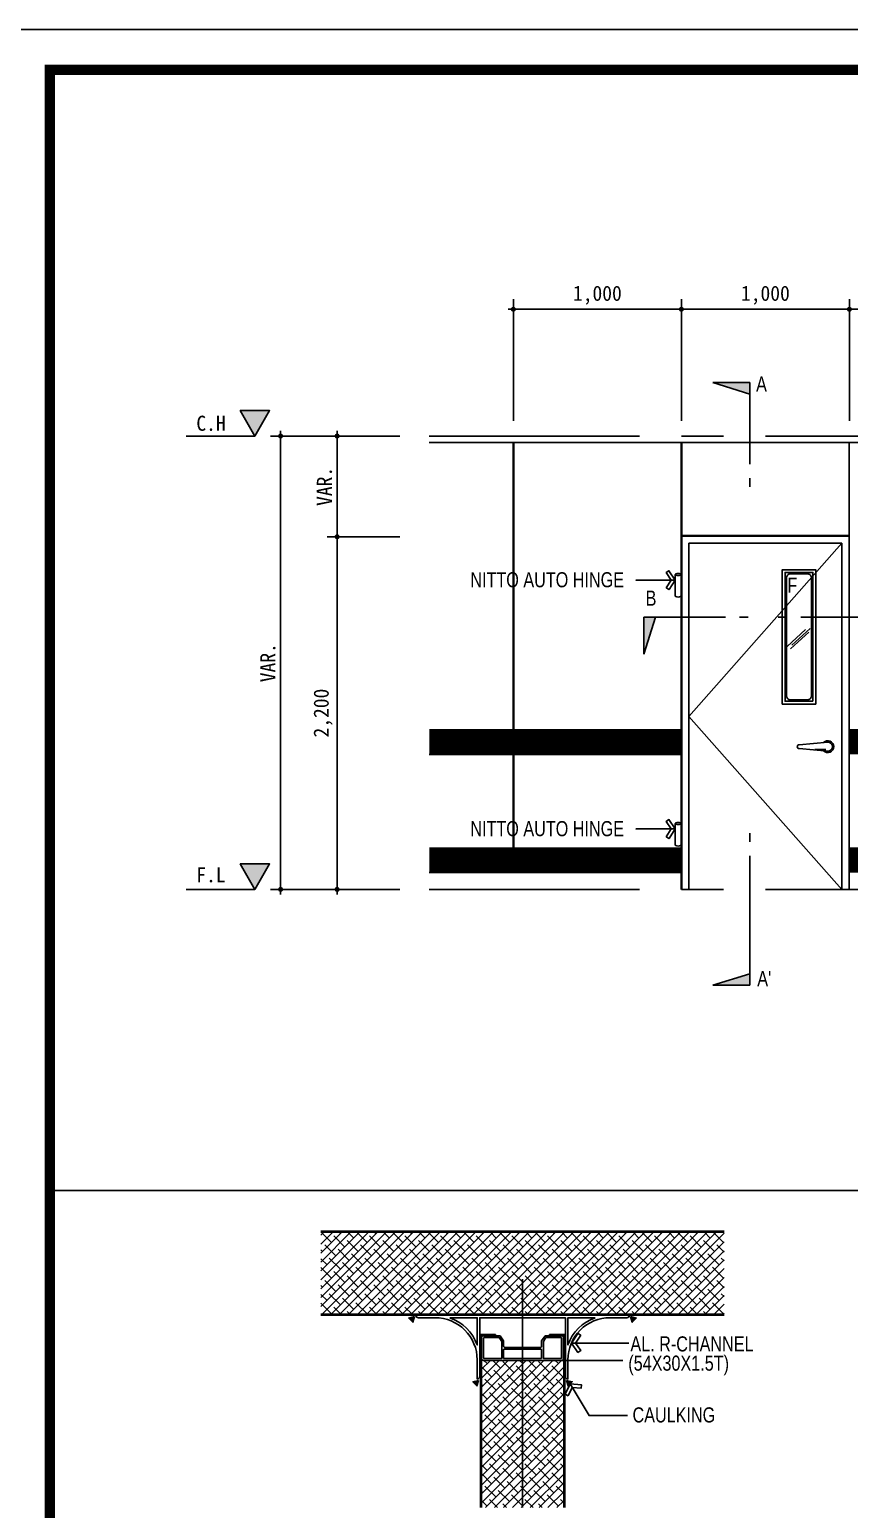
# Model space of a CAD drawing. Header units: millimetres. Extents: x 761574 to 813627, y -447408 to -384263.
# Drawn here: x 811120 to 811608, y -385145 to -384263 of the extents above; entities that cross this region are included whole.
import ezdxf
from ezdxf.enums import TextEntityAlignment as Align

# ---------------------------------------------------------------- set-up
doc = ezdxf.new("R2010")
doc.units = ezdxf.units.MM
doc.header["$LTSCALE"] = 500
doc.header["$PDMODE"] = 2
doc.linetypes.add('CEN', pattern=[62, 60, -1, 0, -1])
doc.linetypes.add('CENTER', pattern=[2, 1.25, -0.25, 0.25, -0.25])
doc.layers.get('Defpoints').update_dxf_attribs({"color": 8})
for name, color, linetype in [('1', 1, 'CENTER'), ('3', 3, 'Continuous'), ('4', 4, 'Continuous'), ('CEN', 1, 'CEN'), ('D', 4, 'Continuous'), ('DIM', 7, 'Continuous'), ('DM', 4, 'Continuous'), ('E', 11, 'Continuous'), ('FIN', 6, 'Continuous'), ('FORM', 7, 'Continuous'), ('SYM-1', 6, 'Continuous'), ('T', 3, 'Continuous'), ('TEXT', 7, 'Continuous'), ('TEXT1', 2, 'Continuous'), ('가이드범퍼', 252, 'Continuous'), ('마감', 8, 'Continuous'), ('크린판넬', 4, 'Continuous')]:
    doc.layers.add(name, color=color, linetype=linetype)
doc.styles.add('글씨1', font='stylu.ttf')
doc.styles.add('돋움', font='')
doc.styles.get('돋움').set_extended_font_data('DotumChe')
doc.dimstyles.new('DIM270', dxfattribs={"dimscale": 3, "dimtxt": 3, "dimasz": 1, "dimexe": 2, "dimexo": 3, "dimgap": 1, "dimtad": 1, "dimtoh": 1, "dimdec": 0, "dimzin": 9, "dimdsep": 46, "dimtxsty": '돋움', "dimblk": 'dots', "dimcen": 0, "dimclrt": 3, "dimadec": 0, "dimazin": 0, "dimtm": 1e-09, "dimtfac": 1, "dimtdec": 0, "dimtix": 1, "dimtmove": 2, "dimatfit": 3, "dimldrblk": 'dots', "dimfxl": 0, "dimtolj": 1, "dimtzin": 0, "dimarcsym": 0})

# ---------------------------------------------------------------- blocks, each defined once
blk = doc.blocks.new('form')
at = {"layer": 'FORM', "color": 3}
blk.add_lwpolyline([(0, 562.79), (792.83, 562.79), (792.83, 0), (0, 0)], close=True, dxfattribs=at)
at = {"layer": 'FORM', "color": 2, "const_width": 1.94}
blk.add_lwpolyline([(12.48, 6.47), (12.48, 555.28), (781.78, 555.28), (781.78, 6.47)], close=True, dxfattribs=at)
blk = doc.blocks.new('dots')
blk.add_line((-1, 0), (1, 0))
at = {"const_width": 0.5}
blk.add_lwpolyline([(-0.25, 0, 1), (0.25, 0, 1)], format="xyb", close=True, dxfattribs=at)
blk = doc.blocks.new('*D17')
at = {"layer": 'Defpoints', "color": 0}
for p in [(811349.06, -384565.4), (811302.92, -384775.4), (811349.15, -384775.4)]:
    blk.add_point(p, dxfattribs=at)
at = {"layer": 'DIM', "color": 0, "lineweight": -2}
for p, q in [((811340.06, -384565.4), (811296.92, -384565.4)), ((811302.92, -384568.4), (811302.92, -384772.4)), ((811340.15, -384775.4), (811296.92, -384775.4))]:
    blk.add_line(p, q, dxfattribs=at)
at = {"layer": 'DIM', "color": 0, "lineweight": -2, "xscale": 3, "yscale": 3, "zscale": 3}
for p, rotation in [((811302.92, -384565.4), 90), ((811302.92, -384775.4), 270)]:
    blk.add_blockref('dots', p, dxfattribs=dict(at, rotation=rotation))
at = {"layer": 'DIM', "color": 3, "insert": (811294.56, -384670.4), "char_height": 9, "attachment_point": 5, "rotation": 90, "style": '돋움'}
blk.add_mtext('\\A1;2,200', dxfattribs=at)
blk = doc.blocks.new('*D18')
at = {"layer": 'Defpoints', "color": 0}
for p in [(811302.92, -384505.4), (811349.15, -384505.4), (811349.15, -384565.4)]:
    blk.add_point(p, dxfattribs=at)
at = {"layer": 'DIM', "color": 0, "lineweight": -2}
for p, q in [((811340.15, -384505.4), (811296.92, -384505.4)), ((811302.92, -384562.4), (811302.92, -384508.4)), ((811340.15, -384565.4), (811296.92, -384565.4))]:
    blk.add_line(p, q, dxfattribs=at)
at = {"layer": 'DIM', "color": 0, "lineweight": -2, "xscale": 3, "yscale": 3, "zscale": 3}
for p, rotation in [((811302.92, -384505.4), 90), ((811302.92, -384565.4), 270)]:
    blk.add_blockref('dots', p, dxfattribs=dict(at, rotation=rotation))
at = {"layer": 'DIM', "color": 3, "insert": (811295.41, -384535.4), "char_height": 9, "attachment_point": 5, "rotation": 90, "style": '돋움'}
blk.add_mtext('\\A1;VAR.', dxfattribs=at)
blk = doc.blocks.new('*D19')
at = {"layer": 'Defpoints', "color": 0}
for p in [(811269.26, -384505.4), (811349.15, -384505.4), (811349.15, -384775.4)]:
    blk.add_point(p, dxfattribs=at)
at = {"layer": 'DIM', "color": 0, "lineweight": -2}
for p, q in [((811340.15, -384505.4), (811263.26, -384505.4)), ((811269.26, -384772.4), (811269.26, -384508.4)), ((811340.15, -384775.4), (811263.26, -384775.4))]:
    blk.add_line(p, q, dxfattribs=at)
at = {"layer": 'DIM', "color": 0, "lineweight": -2, "xscale": 3, "yscale": 3, "zscale": 3}
for p, rotation in [((811269.26, -384505.4), 90), ((811269.26, -384775.4), 270)]:
    blk.add_blockref('dots', p, dxfattribs=dict(at, rotation=rotation))
at = {"layer": 'DIM', "color": 3, "insert": (811261.75, -384640.4), "char_height": 9, "attachment_point": 5, "rotation": 90, "style": '돋움'}
blk.add_mtext('\\A1;VAR.', dxfattribs=at)
blk = doc.blocks.new('*D20')
at = {"layer": 'Defpoints', "color": 0}
for p in [(811507.79, -384429.9), (811407.79, -384505.4), (811507.79, -384505.4)]:
    blk.add_point(p, dxfattribs=at)
at = {"layer": 'DIM', "color": 0, "lineweight": -2}
for p, q in [((811407.79, -384496.4), (811407.79, -384423.9)), ((811507.79, -384496.4), (811507.79, -384423.9)), ((811410.79, -384429.9), (811504.79, -384429.9))]:
    blk.add_line(p, q, dxfattribs=at)
at = {"layer": 'DIM', "color": 0, "lineweight": -2, "xscale": 3, "yscale": 3, "zscale": 3, "rotation": 180}
blk.add_blockref('dots', (811407.79, -384429.9), dxfattribs=at)
at = {"layer": 'DIM', "color": 0, "lineweight": -2, "xscale": 3, "yscale": 3, "zscale": 3}
blk.add_blockref('dots', (811507.79, -384429.9), dxfattribs=at)
at = {"layer": 'DIM', "color": 3, "insert": (811457.79, -384421.55), "char_height": 9, "attachment_point": 5, "style": '돋움'}
blk.add_mtext('\\A1;1,000', dxfattribs=at)
blk = doc.blocks.new('*D21')
at = {"layer": 'Defpoints', "color": 0}
for p in [(811607.79, -384429.9), (811507.79, -384505.4), (811607.79, -384505.4)]:
    blk.add_point(p, dxfattribs=at)
at = {"layer": 'DIM', "color": 0, "lineweight": -2}
for p, q in [((811507.79, -384496.4), (811507.79, -384423.9)), ((811607.79, -384496.4), (811607.79, -384423.9)), ((811510.79, -384429.9), (811604.79, -384429.9))]:
    blk.add_line(p, q, dxfattribs=at)
at = {"layer": 'DIM', "color": 0, "lineweight": -2, "xscale": 3, "yscale": 3, "zscale": 3, "rotation": 180}
blk.add_blockref('dots', (811507.79, -384429.9), dxfattribs=at)
at = {"layer": 'DIM', "color": 0, "lineweight": -2, "xscale": 3, "yscale": 3, "zscale": 3}
blk.add_blockref('dots', (811607.79, -384429.9), dxfattribs=at)
at = {"layer": 'DIM', "color": 3, "insert": (811557.79, -384421.55), "char_height": 9, "attachment_point": 5, "style": '돋움'}
blk.add_mtext('\\A1;1,000', dxfattribs=at)
blk = doc.blocks.new('*D22')
at = {"layer": 'Defpoints', "color": 0}
for p in [(811707.79, -384429.9), (811607.79, -384505.4), (811707.79, -384505.4)]:
    blk.add_point(p, dxfattribs=at)
at = {"layer": 'DIM', "color": 0, "lineweight": -2}
for p, q in [((811607.79, -384496.4), (811607.79, -384423.9)), ((811707.79, -384496.4), (811707.79, -384423.9)), ((811610.79, -384429.9), (811704.79, -384429.9))]:
    blk.add_line(p, q, dxfattribs=at)
at = {"layer": 'DIM', "color": 0, "lineweight": -2, "xscale": 3, "yscale": 3, "zscale": 3, "rotation": 180}
blk.add_blockref('dots', (811607.79, -384429.9), dxfattribs=at)
at = {"layer": 'DIM', "color": 0, "lineweight": -2, "xscale": 3, "yscale": 3, "zscale": 3}
blk.add_blockref('dots', (811707.79, -384429.9), dxfattribs=at)
at = {"layer": 'DIM', "color": 3, "insert": (811657.79, -384421.55), "char_height": 9, "attachment_point": 5, "style": '돋움'}
blk.add_mtext('\\A1;1,000', dxfattribs=at)

msp = doc.modelspace()

# ---------------------------------------------------------------- hatches: boundary and pattern name
for points in [[(811253.98, -384505.4), (811262.75, -384490.21), (811245.21, -384490.21)], [(811253.98, -384775.4), (811262.75, -384760.21), (811245.21, -384760.21)]]:
    msp.add_hatch(color=253).paths.add_polyline_path(points)
at = {"layer": 'DM'}
h = msp.add_hatch(dxfattribs=at)
h.set_pattern_fill('ANSI38', color=33, scale=30, style=0)
h.set_pattern_definition([(45, (788325.6444, -360229.9218), (-2.65165043, 2.65165043), []), (135, (788325.6444, -360229.9218), (-7.9549513, 2.65165043), [9.375, -5.625])])
h.paths.add_polyline_path([(811533.26, -385028.41), (811533.26, -384979.61), (811293.26, -384979.61), (811293.26, -385028.41)])
h = msp.add_hatch(dxfattribs=at)
h.set_pattern_fill('ANSI38', color=33, scale=30, style=0)
h.set_pattern_definition([(45, (-1551626.11, -453337.807), (-2.6516504305, 2.6516504305), []), (135, (-1551626.11, -453337.807), (-7.9549512915, 2.6516504305), [9.375000004, -5.625000002])])
h.paths.add_polyline_path([(811437.76, -385055.87), (811388.76, -385055.87), (811388.76, -385143.55), (811437.76, -385143.55)])
at = {"layer": 'SYM-1', "linetype": 'ByBlock'}
for points in [[(811348.01, -385033.19), (811348.91, -385029.84), (811345.57, -385030.73)], [(811478.51, -385033.19), (811477.61, -385029.84), (811480.95, -385030.73)], [(811386.14, -385071.12), (811387.05, -385067.78), (811383.7, -385068.66)], [(811442.82, -385068.66), (811439.47, -385067.78), (811440.38, -385071.12)]]:
    msp.add_hatch(color=256, dxfattribs=at).paths.add_polyline_path(points)

# ---------------------------------------------------------------- linework, layer by layer
for p, q in [((811357.79, -384509.2), (812457.99, -384509.2)), ((811577.9, -384689.26), (811594.97, -384687.72)), ((811357.79, -384694.97), (811507.59, -384694.97)), ((811594.97, -384693.08), (811577.9, -384691.53)), ((811357.79, -384765.4), (811507.59, -384765.4)), ((811293.26, -384979.01), (811533.26, -384979.01)), ((811293.26, -384979.61), (811533.26, -384979.61)), ((811293.26, -385028.41), (811533.26, -385028.41)), ((811293.26, -385029.01), (811533.26, -385029.01)), ((811388.16, -385143.55), (811388.16, -385040.51)), ((811397.16, -385040.51), (811388.16, -385040.51)), ((811388.76, -385143.55), (811388.76, -385041.11)), ((811397.16, -385041.11), (811388.76, -385041.11)), ((811397.16, -385040.51), (811397.16, -385041.11)), ((811429.36, -385040.51), (811438.36, -385040.51)), ((811429.36, -385040.51), (811429.36, -385041.11)), ((811429.36, -385041.11), (811437.76, -385041.11)), ((811437.76, -385143.55), (811437.76, -385041.11)), ((811438.36, -385143.55), (811438.36, -385040.51))]:
    msp.add_line(p, q)
at = {"color": 0}
msp.add_line((811131.91, -384954.77), (813340.53, -384954.77), dxfattribs=at)
at = {"color": 253}
msp.add_line((811413.31, -385055.87), (811473, -385055.87), dxfattribs=at)
for points in [[(811253.98, -384505.4), (811262.75, -384490.21), (811245.21, -384490.21)], [(811253.98, -384775.4), (811262.75, -384760.21), (811245.21, -384760.21)]]:
    msp.add_lwpolyline(points, close=True, dxfattribs=at)
at = {"color": 2}
for points in [[(811400.98, -385047.27), (811400.98, -385054.57, -0.414214), (811400.68, -385054.87), (811390.41, -385054.87, -0.414214), (811390.11, -385054.57), (811390.11, -385042.59, -0.414214), (811390.41, -385042.29), (811399.43, -385042.29), (811400.98, -385044.6)], [(811402.29, -385054.87, -0.414214), (811401.98, -385054.57), (811401.98, -385049.58, -0.414214), (811402.29, -385049.28), (811424.33, -385049.28, -0.414214), (811424.63, -385049.58), (811424.63, -385054.57, -0.414214), (811424.33, -385054.87)], [(811425.94, -385054.87, -0.414214), (811425.64, -385054.57), (811425.64, -385047.27), (811425.64, -385044.6), (811427.18, -385042.29), (811436.21, -385042.29, -0.414214), (811436.51, -385042.59), (811436.51, -385054.57, -0.414214), (811436.21, -385054.87)]]:
    msp.add_lwpolyline(points, format="xyb", close=True, dxfattribs=at)
for centre, radius, start, end in [((811577.9, -384690.4), 1.13, 90, 270), ((811594.97, -384690.4), 3.5, 224.48767, 135.51233), ((811594.97, -384690.4), 2.68, 270, 90)]:
    msp.add_arc(centre, radius, start, end)
at = {"layer": '1', "color": 2}
for p, q in [((811253.98, -384505.4), (811213.09, -384505.4)), ((811253.98, -384775.4), (811213.09, -384775.4))]:
    msp.add_line(p, q, dxfattribs=at)
at = {"layer": '1', "color": 2, "ltscale": 0.2}
for p, q in [((811357.79, -384505.4), (812457.99, -384505.4)), ((811357.79, -384775.4), (812457.99, -384775.4))]:
    msp.add_line(p, q, dxfattribs=at)
at = {"layer": '1'}
msp.add_lwpolyline([(811437.72, -385054.87, -0.414214), (811436.71, -385055.87), (811389.91, -385055.87, -0.414214), (811388.9, -385054.87), (811388.9, -385042.29, -0.414214), (811389.91, -385041.28), (811399.97, -385041.28), (811401.98, -385044.3), (811401.98, -385047.27, 0.414214), (811402.99, -385048.27), (811423.62, -385048.27, 0.414214), (811424.63, -385047.27), (811424.63, -385044.3), (811426.64, -385041.28), (811436.71, -385041.28, -0.414214), (811437.72, -385042.29)], format="xyb", close=True, dxfattribs=at)
at = {"layer": '3'}
for points in [[(811440.26, -385055.51, -0.414214), (811465.26, -385030.51), (811475.26, -385030.51, 0.414214), (811476.76, -385029.01), (811476.76, -385029.01), (811349.76, -385029.01), (811349.76, -385029.01, 0.414214), (811351.26, -385030.51), (811361.26, -385030.51, -0.414214), (811386.26, -385055.51), (811386.26, -385067.01, 0.414214), (811387.76, -385065.51), (811387.76, -385030.51), (811438.76, -385030.51), (811438.76, -385065.51, 0.414214), (811440.26, -385067.01), (811440.26, -385067.01)], [(811370.05, -385030.51), (811386.26, -385030.51), (811386.26, -385046.72, 0.227469)], [(811456.47, -385030.51), (811440.26, -385030.51), (811440.26, -385046.72, -0.227469)]]:
    msp.add_lwpolyline(points, format="xyb", close=True, dxfattribs=at)
at = {"layer": '4'}
msp.add_lwpolyline([(811567.79, -384665), (811567.79, -384585), (811587.79, -384585), (811587.79, -384665)], close=True, dxfattribs=at)
at = {"layer": 'CEN'}
for p, q in [((811570.83, -384630.71), (811581.72, -384620.71)), ((811572.68, -384632.22), (811583.57, -384622.22)), ((811573.54, -384629.93), (811584.43, -384619.93))]:
    msp.add_line(p, q, dxfattribs=at)
at = {"layer": 'CEN', "ltscale": 5}
msp.add_line((811413.26, -385007.43), (811413.26, -385143.55), dxfattribs=at)
at = {"layer": 'D', "color": 1, "linetype": 'CENTER'}
for p, q in [((811603.29, -384569.3), (811512.29, -384672.35)), ((811512.29, -384672.35), (811603.29, -384775.4))]:
    msp.add_line(p, q, dxfattribs=at)
at = {"layer": 'E'}
for p, q in [((811407.59, -384765.4), (811407.59, -384509.2)), ((811407.99, -384765.4), (811407.99, -384509.2)), ((811507.59, -384775.4), (811507.59, -384509.2)), ((811507.99, -384775.4), (811507.99, -384509.2)), ((811607.59, -384775.4), (811607.59, -384509.2)), ((811507.99, -384564.6), (811607.59, -384564.6)), ((811507.99, -384565), (811607.59, -384565)), ((811512.29, -384775.4), (811512.29, -384569.3)), ((811512.29, -384569.3), (811603.29, -384569.3)), ((811603.29, -384775.4), (811603.29, -384569.3))]:
    msp.add_line(p, q, dxfattribs=at)
at = {"layer": 'FIN'}
msp.add_lwpolyline([(811585.29, -384590), (811585.29, -384660, -0.414214), (811582.79, -384662.5), (811572.79, -384662.5, -0.414214), (811570.29, -384660), (811570.29, -384590, -0.414214), (811572.79, -384587.5), (811582.79, -384587.5, -0.414214)], format="xyb", close=True, dxfattribs=at)
at = {"layer": 'SYM-1', "linetype": 'ByBlock'}
for p, q in [((811526.47, -384473.62), (811548.46, -384480.4)), ((811548.46, -384473.62), (811526.47, -384473.62)), ((811548.46, -384473.62), (811548.46, -384522.2)), ((811548.46, -384530.51), (811548.46, -384535.63)), ((811485.55, -384613.37), (811534.13, -384613.37)), ((811485.55, -384635.35), (811492.33, -384613.37)), ((811485.55, -384613.37), (811485.55, -384635.35)), ((811542.43, -384613.37), (811547.55, -384613.37)), ((811570.56, -384613.37), (811565.44, -384613.37)), ((811655.9, -384613.37), (811578.87, -384613.37)), ((811593.67, -384692.05), (811587.27, -384692.05)), ((811548.46, -384747.06), (811548.46, -384741.94)), ((811548.46, -384832.4), (811548.46, -384755.37)), ((811526.47, -384832.4), (811548.46, -384825.62)), ((811548.46, -384832.4), (811526.47, -384832.4))]:
    msp.add_line(p, q, dxfattribs=at)
for points in [[(811348.91, -385029.84), (811345.57, -385030.73), (811348.01, -385033.19)], [(811477.61, -385029.84), (811480.95, -385030.73), (811478.51, -385033.19)], [(811387.05, -385067.78), (811383.7, -385068.66), (811386.14, -385071.12)], [(811439.47, -385067.78), (811442.82, -385068.66), (811440.38, -385071.12)]]:
    msp.add_lwpolyline(points, close=True, dxfattribs=at)
for points in [[(811526.47, -384473.62), (811548.46, -384480.4), (811548.46, -384473.62)], [(811485.55, -384635.35), (811492.33, -384613.37), (811485.55, -384613.37)], [(811526.47, -384832.4), (811548.46, -384825.62), (811548.46, -384832.4)]]:
    msp.add_solid(points, dxfattribs=at)
at = {"layer": 'TEXT', "color": 7}
for points in [[(811504.19, -384591.15), (811480.74, -384591.15), (811480.74, -384591.15)], [(811504.19, -384739.37), (811480.74, -384739.37), (811480.74, -384739.37)], [(811442.48, -385045.59), (811476.6, -385045.59)], [(811441.65, -385069.93), (811452.89, -385088.73), (811475.78, -385088.73)]]:
    msp.add_lwpolyline(points, dxfattribs=at)
for points in [[(811498.78, -384595.79), (811501.79, -384591.17), (811498.77, -384586.73), (811500.42, -384585.6), (811504.19, -384591.15), (811500.45, -384596.89)], [(811498.78, -384744.02), (811501.79, -384739.4), (811498.77, -384734.95), (811500.42, -384733.83), (811504.19, -384739.37), (811500.45, -384745.11)], [(811447.89, -385040.94), (811444.88, -385045.56), (811447.9, -385050.01), (811446.25, -385051.13), (811442.48, -385045.59), (811446.22, -385039.85)], [(811440.33, -385076.95), (811442.83, -385072.03), (811448.18, -385072.42), (811448.33, -385070.43), (811441.65, -385069.93), (811438.54, -385076.04)]]:
    msp.add_lwpolyline(points, close=True, dxfattribs=at)
at = {"layer": '가이드범퍼', "color": 254, "const_width": 15}
for points in [[(811357.79, -384687.47), (811507.59, -384687.47)], [(811607.99, -384687.47), (812107.99, -384687.47)], [(811357.79, -384757.9), (811507.59, -384757.9)], [(811607.99, -384757.9), (812107.99, -384757.9)]]:
    msp.add_lwpolyline(points, dxfattribs=at)
at = {"layer": '마감'}
msp.add_lwpolyline([(811586.05, -384663.38), (811569.53, -384663.38), (811569.53, -384586.62), (811586.05, -384586.62)], close=True, dxfattribs=at)
at = {"layer": '크린판넬', "linetype": 'Continuous'}
for p, q in [((811504.19, -384587.85), (811504.19, -384600.71)), ((811507.59, -384587.83), (811507.59, -384600.69)), ((811504.19, -384736.13), (811504.19, -384749)), ((811507.59, -384736.12), (811507.59, -384748.98))]:
    msp.add_line(p, q, dxfattribs=at)
for centre in [(811505.89, -384587.84), (811505.89, -384736.12)]:
    msp.add_ellipse(centre, major_axis=(-1.7, -0.01), ratio=0.344931, dxfattribs=at)
for centre in [(811505.89, -384600.69), (811505.89, -384748.98)]:
    msp.add_ellipse(centre, major_axis=(1.7, 0), ratio=0.34937, start_param=3.113461, end_param=6.283938, dxfattribs=at)

# ---------------------------------------------------------------- block references
at = {"xscale": 3.197999992750242, "yscale": 3.197999992750242, "zscale": 3.197999992750242}
msp.add_blockref('form', (811092, -386063.16), dxfattribs=at)

# ---------------------------------------------------------------- texts
at = {"layer": 'T', "linetype": 'ByBlock', "style": '돋움'}
for s, p in [('C.H', (811227.85, -384497.8)), ('F.L', (811227.85, -384766.76))]:
    msp.add_text(s, height=9, dxfattribs=at).set_placement(p, align=Align.MIDDLE)
at = {"layer": 'TEXT1', "color": 7, "linetype": 'ByBlock', "style": '글씨1', "width": 0.8}
for s, p in [('A', (811552.27, -384478.95)), ('NITTO AUTO HINGE', (811382.19, -384595.49)), ('F', (811570.88, -384598.72)), ('B', (811486.51, -384606.47)), ('NITTO AUTO HINGE', (811382.19, -384743.71)), ("A'", (811552.96, -384833.04)), ('AL. R-CHANNEL', (811477.46, -385050.58)), ('(54X30X1.5T)', (811476.21, -385062.03)), ('CAULKING', (811478.72, -385092.86))]:
    msp.add_text(s, height=9, dxfattribs=at).set_placement(p)

# ---------------------------------------------------------------- dimensions: what is measured, and where the dimension line sits
at = {"layer": 'DIM'}
for base, p1, p2, picture, middle in [((811507.79, -384429.9), (811407.79, -384505.4), (811507.79, -384505.4), '*D20', (811457.79, -384421.55)), ((811607.79, -384429.9), (811507.79, -384505.4), (811607.79, -384505.4), '*D21', (811557.79, -384421.55)), ((811707.79, -384429.9), (811607.79, -384505.4), (811707.79, -384505.4), '*D22', (811657.79, -384421.55))]:
    dim = msp.add_linear_dim(base=base, p1=p1, p2=p2, text='1,000', dimstyle='DIM270', dxfattribs=at)
    dim.commit()
    dim.dimension.update_dxf_attribs({"geometry": picture, "text_midpoint": middle})
for base, p1, p2, text, picture, middle in [((811269.26, -384505.4), (811349.15, -384775.4), (811349.15, -384505.4), 'VAR.', '*D19', (811261.75, -384640.4)), ((811302.92, -384505.4), (811349.15, -384565.4), (811349.15, -384505.4), 'VAR.', '*D18', (811295.41, -384535.4)), ((811302.92, -384775.4), (811349.06, -384565.4), (811349.15, -384775.4), '2,200', '*D17', (811294.56, -384670.4))]:
    dim = msp.add_linear_dim(base=base, p1=p1, p2=p2, angle=90, text=text, dimstyle='DIM270', dxfattribs=at)
    dim.commit()
    dim.dimension.update_dxf_attribs({"geometry": picture, "text_midpoint": middle})

doc.saveas('drawing.dxf')
